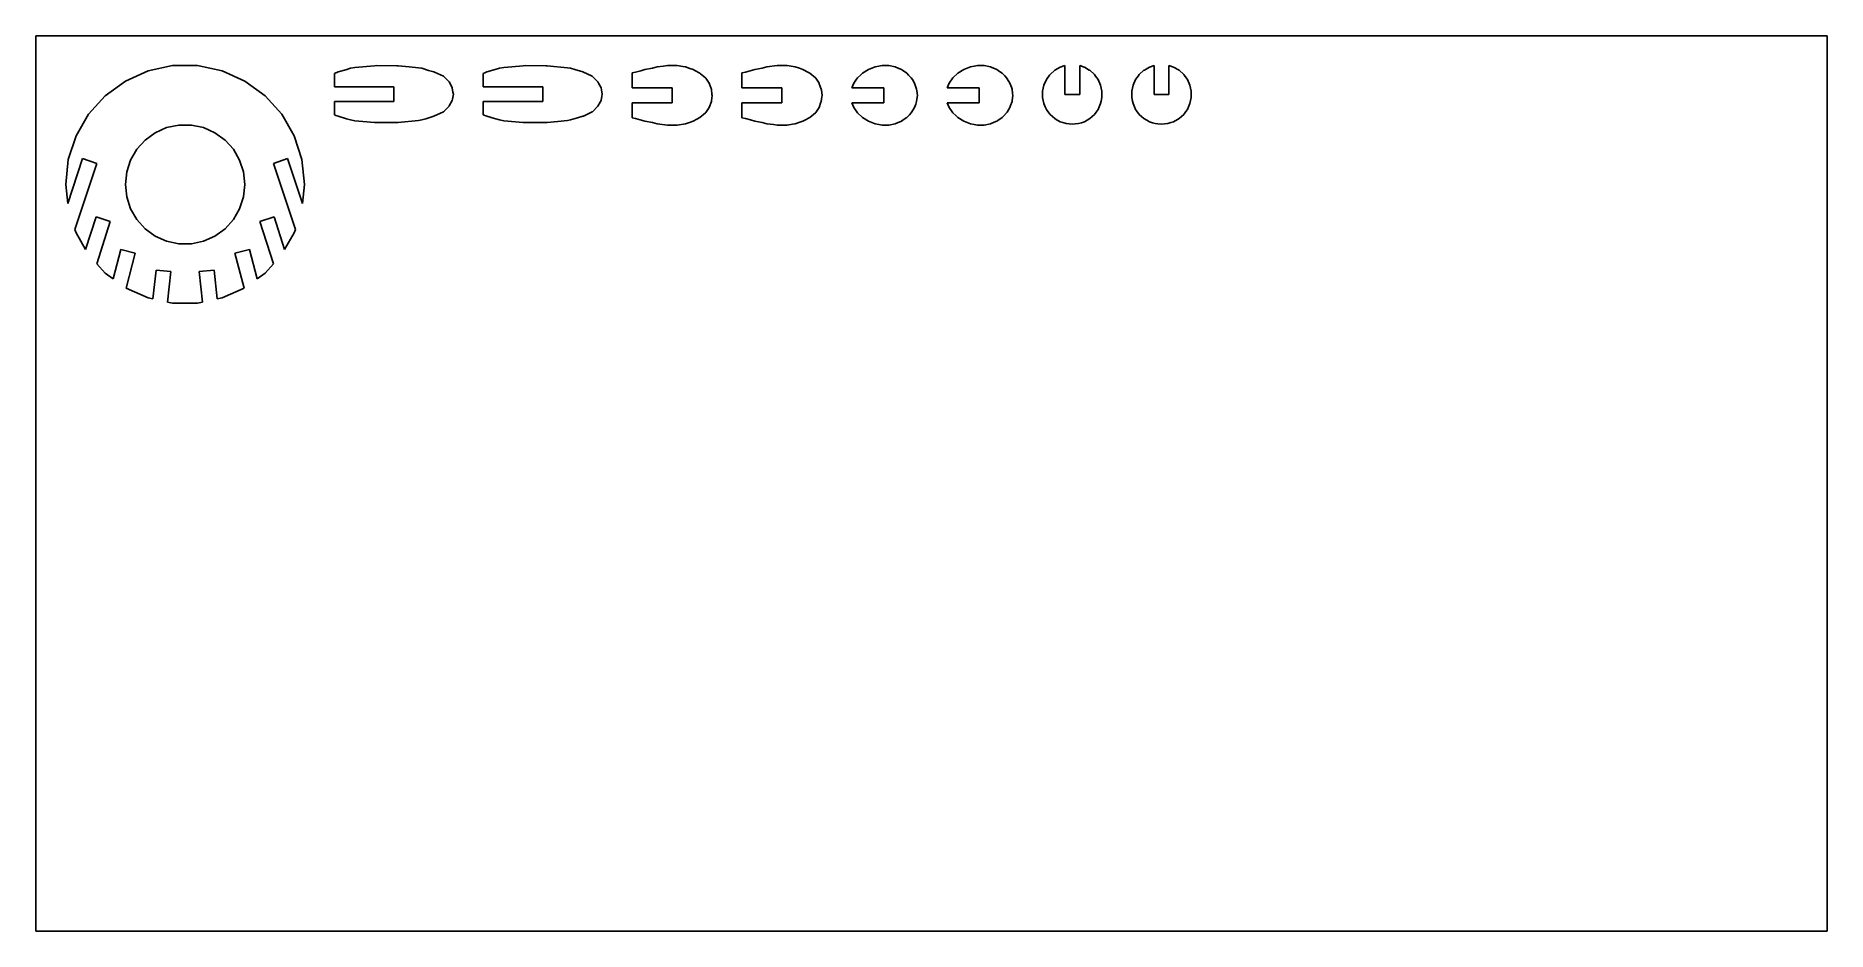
# Model space of a CAD drawing. Header units: metres. Extents: x 0 to 600, y 0 to 300.
import ezdxf

# ---------------------------------------------------------------- set-up
doc = ezdxf.new("R2010")
doc.units = ezdxf.units.M

msp = doc.modelspace()

# ---------------------------------------------------------------- linework, layer by layer
at = {"layer": 'C-1'}
for p, q in [((101.217281, 287.891876), (103.808112, 288.650902)), ((103.808112, 288.650902), (105.411642, 289.120682)), ((105.411642, 289.120682), (106.868491, 289.382231)), ((106.868491, 289.382231), (113.385528, 289.970992)), ((113.385528, 289.970992), (114.058094, 290)), ((114.058094, 290), (120.951951, 289.9908)), ((120.951951, 289.9908), (121.384986, 289.970992)), ((121.384986, 289.970992), (125.030709, 289.621694)), ((125.030709, 289.621694), (125.030709, 289.621694)), ((125.030709, 289.621694), (128.180271, 289.319932)), ((128.180271, 289.319932), (129.259409, 289.120682)), ((129.259409, 289.120682), (131.54693, 288.43145)), ((131.54693, 288.43145), (133.337743, 287.891876)), ((100, 287.346734), (101.217281, 287.891876)), ((100, 282.960427), (100, 287.346734)), ((119.926185, 282.960427), (100, 282.960427)), ((119.926185, 277.960427), (119.926185, 282.960427)), ((133.337743, 287.891876), (133.537288, 287.79997)), ((133.537288, 287.79997), (133.537288, 287.79997)), ((133.537288, 287.79997), (136.505658, 286.432809)), ((136.505658, 286.432809), (136.648447, 286.33828)), ((136.648447, 286.33828), (138.402014, 284.527791)), ((138.402014, 284.527791), (139.178574, 283.103131)), ((139.178574, 283.103131), (139.485775, 282.539544)), ((139.485775, 282.539544), (139.729088, 281.15961)), ((100, 273.574121), (100, 277.960427)), ((100, 277.960427), (119.926185, 277.960427)), ((138.402012, 276.393061), (136.681066, 274.616253)), ((138.464755, 276.508169), (138.402012, 276.393061)), ((139.485775, 278.38131), (138.464755, 276.508169)), ((138.464755, 276.508169), (138.464755, 276.508169)), ((139.558414, 278.793277), (139.485775, 278.38131)), ((139.852369, 280.460427), (139.558414, 278.793278)), ((139.558414, 278.793278), (139.558414, 278.793277)), ((139.729088, 281.15961), (139.852369, 280.460427)), ((100.505617, 273.347687), (100, 273.574121)), ((101.217281, 273.028979), (100.505617, 273.347687)), ((104.030138, 272.204907), (101.217281, 273.028979)), ((105.411642, 271.800173), (104.030138, 272.204907)), ((104.030138, 272.204907), (104.030138, 272.204907)), ((106.868491, 271.538624), (105.411642, 271.800173)), ((109.554468, 271.295968), (106.868491, 271.538624)), ((113.385528, 270.949862), (109.554468, 271.295968)), ((109.554468, 271.295968), (109.554468, 271.295968)), ((114.058094, 270.920855), (113.385528, 270.949862)), ((120.951951, 270.930055), (114.058094, 270.920855)), ((121.384986, 270.949862), (120.951951, 270.930055)), ((128.180271, 271.600922), (121.384986, 270.949862)), ((129.259409, 271.800173), (128.180271, 271.600922)), ((130.657338, 272.22137), (129.259409, 271.800173)), ((133.337743, 273.028979), (130.657338, 272.22137)), ((130.657338, 272.22137), (130.657338, 272.22137)), ((136.505658, 274.488045), (133.337743, 273.028979)), ((136.648447, 274.582575), (136.505658, 274.488045)), ((136.681066, 274.616253), (136.648447, 274.582575))]:
    msp.add_line(p, q, dxfattribs=at)
at = {"layer": 'C-2'}
for p, q in [((200.850508, 287.780436), (202.596953, 288.293151)), ((202.596953, 288.293151), (204.034005, 288.715035)), ((204.034005, 288.715035), (206.526183, 289.16339)), ((206.526183, 289.16339), (208.065035, 289.565346)), ((208.065035, 289.565346), (210.224411, 289.834624)), ((210.224411, 289.834624), (211.550576, 290)), ((210.224411, 289.834624), (210.224411, 289.834624)), ((211.550576, 290), (214.829792, 290)), ((214.829792, 290), (216.659629, 289.710766)), ((216.659629, 289.710766), (217.579625, 289.565346)), ((217.579625, 289.565346), (219.049759, 289.0786)), ((219.049759, 289.0786), (219.049759, 289.0786)), ((219.049759, 289.0786), (220.147845, 288.715035)), ((220.147845, 288.715035), (220.784589, 288.371012)), ((220.784589, 288.371012), (222.422206, 287.486229)), ((199.704739, 287.610775), (200.850508, 287.780436)), ((199.704739, 282.554781), (199.704739, 287.610775)), ((213.110363, 282.554781), (199.704739, 282.554781)), ((213.110363, 277.554781), (213.110363, 282.554781)), ((222.422206, 287.486229), (222.665042, 287.285672)), ((222.665042, 287.285672), (224.303311, 285.932633)), ((224.303311, 285.932633), (224.391693, 285.818796)), ((224.391693, 285.818796), (225.520085, 284.122147)), ((225.520085, 284.122147), (226.168069, 282.390904)), ((226.168069, 282.390904), (226.264263, 282.133898)), ((226.264263, 282.133898), (226.478385, 280.365356)), ((199.704739, 272.498787), (199.704739, 277.554781)), ((199.704739, 277.554781), (213.110363, 277.554781)), ((226.264263, 277.975664), (225.520084, 275.987413)), ((226.298435, 278.257905), (226.264263, 277.975664)), ((226.515988, 280.054781), (226.298435, 278.257905)), ((226.478385, 280.365356), (226.515988, 280.054781)), ((200.850508, 272.329126), (199.704739, 272.498787)), ((204.034005, 271.394526), (200.850508, 272.329126)), ((206.526183, 270.946172), (204.034005, 271.394526)), ((208.065035, 270.544216), (206.526183, 270.946172)), ((211.550576, 270.109562), (208.065035, 270.544216)), ((214.829792, 270.109562), (211.550576, 270.109562)), ((217.579625, 270.544216), (214.829792, 270.109562)), ((218.943698, 270.995846), (217.579625, 270.544216)), ((220.147845, 271.394526), (218.943698, 270.995846)), ((221.384613, 272.062735), (220.147845, 271.394526)), ((222.422206, 272.623332), (221.384613, 272.062736)), ((221.384613, 272.062736), (221.384613, 272.062735)), ((224.303311, 274.176929), (222.422206, 272.623332)), ((224.391693, 274.290766), (224.303311, 274.176929)), ((225.520084, 275.987413), (224.391693, 274.290766))]:
    msp.add_line(p, q, dxfattribs=at)
at = {"layer": 'C-3'}
for p, q in [((276.849705, 287.486229), (278.866886, 288.715035)), ((278.866886, 288.715035), (281.144693, 289.565346)), ((281.144693, 289.565346), (282.363182, 289.782503)), ((282.363182, 289.782503), (283.456948, 290)), ((283.456948, 290), (285.691598, 290)), ((285.691598, 290), (287.877417, 289.565346)), ((287.877417, 289.565346), (289.008303, 289.094307)), ((289.008303, 289.094307), (289.918873, 288.715035)), ((289.918873, 288.715035), (290.263218, 288.480984)), ((290.263218, 288.480984), (290.263218, 288.480984)), ((290.263218, 288.480984), (291.726744, 287.486229)), ((273.327236, 282.554781), (273.934628, 284.122148)), ((284.052142, 282.554781), (273.327236, 282.554781)), ((273.934628, 284.122148), (274.880331, 285.495534)), ((274.880331, 285.495534), (275.181314, 285.932633)), ((275.181314, 285.932633), (276.166481, 286.850015)), ((276.166481, 286.850015), (276.849705, 287.486229)), ((276.166481, 286.850015), (276.166481, 286.850015)), ((284.052142, 277.554781), (284.052142, 282.554781)), ((291.726744, 287.486229), (292.320699, 286.869107)), ((292.320699, 286.869107), (293.222017, 285.932633)), ((293.222017, 285.932633), (293.606785, 285.309166)), ((293.606785, 285.309166), (294.339345, 284.122148)), ((294.339345, 284.122148), (294.552186, 283.509326)), ((294.552186, 283.509326), (295.029887, 282.133898)), ((295.029887, 282.133898), (295.097397, 281.533003)), ((273.934628, 275.987414), (273.327236, 277.554781)), ((273.327236, 277.554781), (284.052142, 277.554781)), ((294.716789, 277.074176), (294.339345, 275.987414)), ((295.029887, 277.975664), (294.716789, 277.074177)), ((294.716789, 277.074177), (294.716789, 277.074176)), ((295.196341, 279.457233), (295.029887, 277.975664)), ((295.097397, 281.533003), (295.263474, 280.054781)), ((295.263474, 280.054781), (295.196341, 279.457233)), ((275.181314, 274.176929), (273.934628, 275.987414)), ((276.849705, 272.623333), (275.181314, 274.176929)), ((278.866886, 271.394526), (276.849705, 272.623333)), ((281.144693, 270.544216), (278.866886, 271.394526)), ((282.363182, 270.327059), (281.144693, 270.544216)), ((283.456948, 270.109562), (282.363182, 270.327059)), ((285.691598, 270.109562), (283.456948, 270.109562)), ((287.877417, 270.544216), (285.691598, 270.109562)), ((288.008808, 270.598943), (287.877417, 270.544216)), ((289.918872, 271.394526), (288.008807, 270.598943)), ((288.008807, 270.598943), (288.008808, 270.598943)), ((290.847378, 272.02563), (289.918872, 271.394526)), ((291.726744, 272.623333), (290.847378, 272.02563)), ((292.621158, 273.552633), (291.726744, 272.623333)), ((293.222017, 274.176929), (292.621158, 273.552633)), ((293.957233, 275.368251), (293.222017, 274.176929)), ((294.339345, 275.987414), (293.957233, 275.368251))]:
    msp.add_line(p, q, dxfattribs=at)
at = {"layer": 'C-4'}
for p, q in [((339.713483, 287.047561), (341.267079, 288.445962)), ((341.267079, 288.445962), (343.077565, 289.490899)), ((343.077565, 289.490899), (344.644931, 290)), ((344.644931, 290), (344.644931, 280.35847)), ((349.644931, 280.35847), (349.644931, 290)), ((349.644931, 290), (351.127826, 289.518336)), ((351.127826, 289.518336), (351.212298, 289.490899)), ((351.212298, 289.490899), (352.864406, 288.537371)), ((352.864406, 288.537371), (352.864406, 288.537371)), ((352.864406, 288.537371), (353.022784, 288.445962)), ((353.022784, 288.445962), (354.57638, 287.047561)), ((337.199712, 281.403408), (337.634367, 283.447616)), ((337.634367, 283.447616), (338.484677, 285.356814)), ((338.484677, 285.356814), (339.540096, 286.808994)), ((339.540096, 286.808994), (339.713483, 287.047561)), ((339.540096, 286.808994), (339.540096, 286.808994)), ((354.57638, 287.047561), (354.984208, 286.486419)), ((354.984208, 286.486419), (354.984208, 286.486419)), ((354.984208, 286.486419), (355.805186, 285.356814)), ((355.805186, 285.356814), (356.655496, 283.447616)), ((356.655496, 283.447616), (357.09015, 281.403408)), ((337.199712, 279.313531), (337.199712, 281.403408)), ((337.408773, 278.330306), (337.199712, 279.313531)), ((337.634367, 277.269323), (337.408773, 278.330306)), ((337.408773, 278.330306), (337.408773, 278.330306)), ((338.105994, 276.21038), (337.634367, 277.269323)), ((338.484677, 275.360124), (338.105994, 276.21038)), ((338.105994, 276.21038), (338.105994, 276.21038)), ((344.644931, 280.35847), (349.644931, 280.35847)), ((356.165146, 276.16834), (355.805186, 275.360124)), ((356.655496, 277.269323), (356.165146, 276.16834)), ((356.825415, 278.068461), (356.655496, 277.269323)), ((357.09015, 279.313531), (356.825415, 278.068461)), ((357.09015, 281.403408), (357.09015, 279.313531)), ((339.004042, 274.645516), (338.484677, 275.360124)), ((339.713483, 273.66938), (339.004042, 274.645516)), ((341.267079, 272.270979), (339.713483, 273.66938)), ((341.782761, 271.973348), (341.267079, 272.270979)), ((343.077565, 271.22604), (341.782761, 271.973348)), ((341.782761, 271.973348), (341.782761, 271.973348)), ((344.036297, 270.914632), (343.077565, 271.22604)), ((345.065815, 270.580232), (344.036297, 270.914632)), ((346.08549, 270.473095), (345.065815, 270.580232)), ((347.144931, 270.36178), (346.08549, 270.473095)), ((348.170392, 270.469525), (347.144931, 270.36178)), ((349.224048, 270.580232), (348.170392, 270.469525)), ((350.199486, 270.897066), (349.224048, 270.580232)), ((351.212298, 271.22604), (350.199486, 270.897066)), ((352.085893, 271.730243), (351.212298, 271.22604)), ((353.022784, 272.270979), (352.085893, 271.730243)), ((354.57638, 273.66938), (353.022784, 272.270979)), ((355.128335, 274.42883), (354.57638, 273.66938)), ((355.805186, 275.360124), (355.128335, 274.42883))]:
    msp.add_line(p, q, dxfattribs=at)
at = {"layer": 'C-5'}
for p, q in [((369.603921, 287.047561), (371.157517, 288.445962)), ((371.157517, 288.445962), (371.315895, 288.537371)), ((371.315895, 288.537371), (372.968003, 289.490899)), ((371.315895, 288.537371), (371.315895, 288.537371)), ((372.968003, 289.490899), (373.052475, 289.518336)), ((373.052475, 289.518336), (374.53537, 290)), ((374.53537, 290), (374.53537, 280.35847)), ((379.53537, 280.35847), (379.53537, 290)), ((379.53537, 290), (381.102736, 289.490899)), ((381.102736, 289.490899), (382.913222, 288.445962)), ((382.913222, 288.445962), (384.466818, 287.047561)), ((367.09015, 281.403408), (367.524805, 283.447616)), ((367.524805, 283.447616), (368.375115, 285.356814)), ((368.375115, 285.356814), (369.196093, 286.486419)), ((369.196093, 286.486419), (369.603921, 287.047561)), ((369.196093, 286.486419), (369.196093, 286.486419)), ((384.466818, 287.047561), (384.640205, 286.808994)), ((384.640205, 286.808994), (384.640205, 286.808994)), ((384.640205, 286.808994), (385.695624, 285.356814)), ((385.695624, 285.356814), (386.545934, 283.447616)), ((386.545934, 283.447616), (386.980589, 281.403408)), ((367.09015, 279.313531), (367.09015, 281.403408)), ((367.354886, 278.068461), (367.09015, 279.313531)), ((367.524805, 277.269323), (367.354886, 278.068461)), ((368.015155, 276.16834), (367.524805, 277.269323)), ((368.375115, 275.360124), (368.015155, 276.16834)), ((374.53537, 280.35847), (379.53537, 280.35847)), ((386.074307, 276.21038), (385.695624, 275.360124)), ((386.545934, 277.269323), (386.074307, 276.21038)), ((386.074307, 276.21038), (386.074307, 276.21038)), ((386.771528, 278.330306), (386.545934, 277.269323)), ((386.980589, 279.313531), (386.771528, 278.330306)), ((386.771528, 278.330306), (386.771528, 278.330306)), ((386.980589, 281.403408), (386.980589, 279.313531)), ((368.707842, 274.902317), (368.375115, 275.360124)), ((369.603921, 273.66938), (368.707842, 274.902318)), ((368.707842, 274.902318), (368.707842, 274.902317)), ((371.157517, 272.270979), (369.603921, 273.66938)), ((372.094408, 271.730243), (371.157517, 272.270979)), ((372.968003, 271.22604), (372.094408, 271.730243)), ((373.980815, 270.897066), (372.968003, 271.22604)), ((374.956253, 270.580232), (373.980815, 270.897066)), ((375.772737, 270.494445), (374.956253, 270.580232)), ((377.03537, 270.36178), (375.772737, 270.494445)), ((375.772737, 270.494445), (375.772737, 270.494445)), ((378.094811, 270.473095), (377.03537, 270.36178)), ((379.114486, 270.580232), (378.094811, 270.473095)), ((380.144004, 270.914632), (379.114486, 270.580232)), ((381.102736, 271.22604), (380.144004, 270.914632)), ((382.39754, 271.973348), (381.102736, 271.22604)), ((382.913222, 272.270979), (382.39754, 271.973348)), ((382.39754, 271.973348), (382.39754, 271.973348)), ((384.466818, 273.66938), (382.913222, 272.270979)), ((385.176259, 274.645516), (384.466818, 273.66938)), ((385.695624, 275.360124), (385.176259, 274.645516))]:
    msp.add_line(p, q, dxfattribs=at)
at = {"layer": 'C-6'}
for p, q in [((308.785943, 287.486229), (310.803124, 288.715035)), ((310.803124, 288.715035), (313.080931, 289.565346)), ((313.080931, 289.565346), (314.29942, 289.782503)), ((314.29942, 289.782503), (315.393186, 290)), ((315.393186, 290), (317.627836, 290)), ((317.627836, 290), (319.813655, 289.565346)), ((319.813655, 289.565346), (319.945046, 289.510619)), ((319.945046, 289.510619), (319.945045, 289.510619)), ((319.945045, 289.510619), (321.855111, 288.715035)), ((321.855111, 288.715035), (322.783616, 288.083932)), ((322.783616, 288.083932), (323.662982, 287.486229)), ((305.263474, 282.554781), (305.870866, 284.122148)), ((315.98838, 282.554781), (305.263474, 282.554781)), ((305.870866, 284.122148), (307.117552, 285.932633)), ((307.117552, 285.932633), (308.785943, 287.486229)), ((315.98838, 277.554781), (315.98838, 282.554781)), ((323.662982, 287.486229), (324.557396, 286.556929)), ((324.557396, 286.556929), (325.158255, 285.932633)), ((325.158255, 285.932633), (325.893471, 284.741311)), ((325.893471, 284.741311), (326.275583, 284.122148)), ((326.275583, 284.122148), (326.755837, 282.739369)), ((326.755837, 282.739369), (326.966125, 282.133898)), ((326.966125, 282.133898), (327.132579, 280.652329)), ((305.870866, 275.987414), (305.263474, 277.554781)), ((305.263474, 277.554781), (315.98838, 277.554781)), ((326.488424, 276.600236), (326.275583, 275.987414)), ((326.966125, 277.975664), (326.488424, 276.600236)), ((327.006763, 278.337375), (326.966125, 277.975664)), ((327.199712, 280.054781), (327.006762, 278.337376)), ((327.006762, 278.337376), (327.006763, 278.337375)), ((327.132579, 280.652329), (327.199712, 280.054781)), ((306.904758, 274.485957), (305.870866, 275.987414)), ((307.117552, 274.176929), (306.904758, 274.485957)), ((306.904758, 274.485957), (306.904758, 274.485957)), ((308.102719, 273.259547), (307.117552, 274.176929)), ((308.785943, 272.623333), (308.102719, 273.259547)), ((308.102719, 273.259547), (308.102719, 273.259547)), ((310.803124, 271.394526), (308.785943, 272.623333)), ((313.080931, 270.544216), (310.803124, 271.394526)), ((314.29942, 270.327059), (313.080931, 270.544216)), ((315.393186, 270.109562), (314.29942, 270.327059)), ((317.627836, 270.109562), (315.393186, 270.109562)), ((319.813655, 270.544216), (317.627836, 270.109562)), ((320.944541, 271.015254), (319.813655, 270.544216)), ((321.855111, 271.394526), (320.944541, 271.015254)), ((322.199456, 271.628578), (321.855111, 271.394526)), ((323.662982, 272.623333), (322.199456, 271.628578)), ((322.199456, 271.628578), (322.199456, 271.628578)), ((324.256937, 273.240455), (323.662982, 272.623333)), ((325.158255, 274.176929), (324.256937, 273.240455)), ((325.335342, 274.463875), (325.158255, 274.176929)), ((326.275583, 275.987414), (325.335342, 274.463876)), ((325.335342, 274.463876), (325.335342, 274.463875))]:
    msp.add_line(p, q, dxfattribs=at)
at = {"layer": 'C-7'}
for p, q in [((237.661756, 287.780436), (240.845254, 288.715035)), ((240.845254, 288.715035), (243.337431, 289.16339)), ((243.337431, 289.16339), (244.876283, 289.565346)), ((244.876283, 289.565346), (248.361824, 290)), ((248.361824, 290), (251.641041, 290)), ((251.641041, 290), (254.390874, 289.565346)), ((254.390874, 289.565346), (255.754947, 289.113716)), ((255.754947, 289.113716), (256.959094, 288.715035)), ((256.959094, 288.715035), (258.786229, 287.727859)), ((236.515988, 287.610775), (237.661756, 287.780436)), ((236.515988, 282.554781), (236.515988, 287.610775)), ((249.921612, 282.554781), (236.515988, 282.554781)), ((249.921612, 277.554781), (249.921612, 282.554781)), ((258.786229, 287.727859), (259.233454, 287.486229)), ((259.233454, 287.486229), (261.11456, 285.932633)), ((261.11456, 285.932633), (261.202942, 285.818796)), ((261.202942, 285.818796), (262.331333, 284.122148)), ((262.331333, 284.122148), (262.394828, 283.952506)), ((262.394828, 283.952506), (263.075512, 282.133898)), ((263.075512, 282.133898), (263.109684, 281.851657)), ((236.515988, 272.498787), (236.515988, 277.554781)), ((236.515988, 277.554781), (249.921612, 277.554781)), ((262.979317, 277.718658), (262.331333, 275.987415)), ((263.075512, 277.975664), (262.979317, 277.718658)), ((263.260385, 279.502626), (263.075512, 277.975664)), ((263.109684, 281.851657), (263.327236, 280.054781)), ((263.327236, 280.054781), (263.260385, 279.502626)), ((263.260385, 279.502626), (263.260385, 279.502626)), ((237.661756, 272.329126), (236.515988, 272.498787)), ((239.408202, 271.816411), (237.661756, 272.329126)), ((240.845254, 271.394526), (239.408202, 271.816411)), ((243.337431, 270.946172), (240.845254, 271.394526)), ((244.876283, 270.544216), (243.337431, 270.946172)), ((247.03566, 270.274937), (244.876283, 270.544216)), ((248.361824, 270.109562), (247.03566, 270.274937)), ((247.03566, 270.274937), (247.03566, 270.274937)), ((251.641041, 270.109562), (248.361824, 270.109562)), ((253.470878, 270.398796), (251.641041, 270.109562)), ((254.390873, 270.544216), (253.470878, 270.398796)), ((255.861008, 271.030962), (254.390873, 270.544216)), ((256.959094, 271.394526), (255.861008, 271.030962)), ((255.861008, 271.030962), (255.861008, 271.030962)), ((257.595838, 271.73855), (256.959094, 271.394526)), ((259.233453, 272.623332), (257.595838, 271.73855)), ((261.11456, 274.176929), (259.233453, 272.623332)), ((261.202942, 274.290766), (261.11456, 274.176929)), ((262.331333, 275.987415), (261.202942, 274.290766))]:
    msp.add_line(p, q, dxfattribs=at)
at = {"layer": 'C-8'}
for p, q in [((151.069651, 287.891876), (153.882508, 288.715948)), ((153.882508, 288.715948), (155.264011, 289.120682)), ((153.882508, 288.715948), (153.882508, 288.715948)), ((155.264011, 289.120682), (156.720861, 289.382231)), ((156.720861, 289.382231), (159.406838, 289.624887)), ((159.406838, 289.624887), (163.237897, 289.970992)), ((159.406838, 289.624887), (159.406838, 289.624887)), ((163.237897, 289.970992), (163.910463, 290)), ((163.910463, 290), (170.804321, 289.9908)), ((170.804321, 289.9908), (171.237356, 289.970992)), ((171.237356, 289.970992), (178.03264, 289.319932)), ((178.03264, 289.319932), (179.111779, 289.120682)), ((179.111779, 289.120682), (180.509707, 288.699484)), ((180.509707, 288.699484), (180.509707, 288.699484)), ((180.509707, 288.699484), (183.190113, 287.891876)), ((149.852369, 287.346734), (150.357986, 287.573167)), ((149.852369, 282.960427), (149.852369, 287.346734)), ((169.778554, 282.960427), (149.852369, 282.960427)), ((150.357986, 287.573167), (151.069651, 287.891876)), ((169.778554, 277.960427), (169.778554, 282.960427)), ((183.190113, 287.891876), (186.358028, 286.432809)), ((186.358028, 286.432809), (186.500817, 286.33828)), ((186.500817, 286.33828), (186.533436, 286.304602)), ((186.533436, 286.304602), (188.254382, 284.527794)), ((188.254382, 284.527794), (188.496125, 284.084296)), ((188.496125, 284.084296), (189.338144, 282.539544)), ((189.338144, 282.539544), (189.455979, 281.871249)), ((149.852369, 273.574121), (149.852369, 277.960427)), ((149.852369, 277.960427), (169.778554, 277.960427)), ((188.254383, 276.393064), (186.500816, 274.582575)), ((189.030944, 277.817725), (188.254383, 276.393064)), ((189.338144, 278.38131), (189.030944, 277.817725)), ((189.581458, 279.761244), (189.338144, 278.38131)), ((189.455979, 281.871249), (189.704739, 280.460427)), ((189.704739, 280.460427), (189.581458, 279.761244)), ((151.069651, 273.028979), (149.852369, 273.574121)), ((153.660482, 272.269953), (151.069651, 273.028979)), ((155.264011, 271.800173), (153.660482, 272.269953)), ((156.720861, 271.538624), (155.264011, 271.800173)), ((163.237897, 270.949862), (156.720861, 271.538624)), ((163.910463, 270.920855), (163.237897, 270.949862)), ((170.804321, 270.930055), (163.910463, 270.920855)), ((171.237356, 270.949863), (170.804321, 270.930055)), ((174.883079, 271.299161), (171.237356, 270.949863)), ((178.03264, 271.600922), (174.883079, 271.299161)), ((174.883079, 271.299161), (174.883079, 271.299161)), ((179.111779, 271.800173), (178.03264, 271.600922)), ((181.399299, 272.489405), (179.111779, 271.800173)), ((183.190113, 273.028979), (181.399299, 272.489405)), ((183.389658, 273.120884), (183.190113, 273.028979)), ((186.358028, 274.488045), (183.389657, 273.120885)), ((183.389657, 273.120885), (183.389658, 273.120884)), ((186.500816, 274.582575), (186.358028, 274.488045))]:
    msp.add_line(p, q, dxfattribs=at)
at = {"layer": 'sheet_boundary'}
for p, q in [((0, 300), (600, 300)), ((0, 0), (0, 300)), ((600, 300), (600, 0)), ((600, 0), (0, 0))]:
    msp.add_line(p, q, dxfattribs=at)
at = {"layer": 'Z-1'}
for p, q in [((30, 284.860142), (37.63932, 288.261383)), ((37.63932, 288.261383), (45.818861, 290)), ((45.818861, 290), (54.181139, 290)), ((54.181139, 290), (62.36068, 288.261383)), ((62.36068, 288.261383), (70, 284.860142)), ((23.234776, 279.944918), (30, 284.860142)), ((70, 284.860142), (76.765224, 279.944918)), ((17.63932, 273.730534), (23.234776, 279.944918)), ((76.765224, 279.944918), (82.36068, 273.730534)), ((13.458183, 266.48859), (17.63932, 273.730534)), ((47.909431, 270.109562), (43.81966, 269.240253)), ((52.090569, 270.109562), (47.909431, 270.109562)), ((56.18034, 269.240253), (52.090569, 270.109562)), ((82.36068, 273.730534), (86.541817, 266.48859)), ((10.874096, 258.535591), (13.458183, 266.48859)), ((36.617388, 265.082021), (33.81966, 261.974829)), ((40, 267.539633), (36.617388, 265.082021)), ((43.81966, 269.240253), (40, 267.539633)), ((60, 267.539633), (56.18034, 269.240253)), ((63.382612, 265.082021), (60, 267.539633)), ((66.18034, 261.974829), (63.382612, 265.082021)), ((86.541817, 266.48859), (89.125904, 258.535591)), ((10, 250.219124), (10.874096, 258.535591)), ((15.674375, 258.84052), (10.676768, 243.78011)), ((20.419917, 257.265772), (15.674375, 258.84052)), ((31.729092, 258.353857), (30.437048, 254.377357)), ((33.81966, 261.974829), (31.729092, 258.353857)), ((68.270908, 258.353857), (66.18034, 261.974829)), ((69.562952, 254.377357), (68.270908, 258.353857)), ((84.325625, 258.84052), (79.580083, 257.265772)), ((89.323232, 243.78011), (84.325625, 258.84052)), ((89.125904, 258.535591), (90, 250.219124)), ((13.074554, 235.130345), (20.419917, 257.265772)), ((30.437048, 254.377357), (30, 250.219124)), ((70, 250.219124), (69.562952, 254.377357)), ((79.580083, 257.265772), (86.925445, 235.130345)), ((10.676768, 243.78011), (10, 250.219124)), ((30, 250.219124), (30.437048, 246.06089)), ((30.437048, 246.06089), (31.729092, 242.084391)), ((68.270908, 242.084391), (69.562952, 246.06089)), ((69.562952, 246.06089), (70, 250.219124)), ((90, 250.219124), (89.323232, 243.78011)), ((31.729092, 242.084391), (33.81966, 238.463419)), ((66.18034, 238.463419), (68.270908, 242.084391)), ((13.458183, 233.949657), (13.074554, 235.130345)), ((20.178365, 239.299124), (16.687328, 228.356613)), ((24.941819, 237.779419), (20.178365, 239.299124)), ((20.423178, 223.615926), (24.941819, 237.779419)), ((33.81966, 238.463419), (36.617388, 235.356227)), ((36.617388, 235.356227), (40, 232.898615)), ((60, 232.898615), (63.382612, 235.356227)), ((63.382612, 235.356227), (66.18034, 238.463419)), ((79.821635, 239.299124), (75.058181, 237.779419)), ((75.058181, 237.779419), (79.576821, 223.615926)), ((83.312672, 228.356613), (79.821635, 239.299124)), ((86.925445, 235.130345), (86.541817, 233.949657)), ((16.687328, 228.356613), (13.458183, 233.949657)), ((28.466997, 228.452637), (25.907017, 218.551833)), ((33.3078, 227.200985), (28.466997, 228.452637)), ((40, 232.898615), (43.81966, 231.197994)), ((43.81966, 231.197994), (47.909431, 230.328686)), ((47.909431, 230.328686), (52.090569, 230.328686)), ((52.090569, 230.328686), (56.18034, 231.197994)), ((56.18034, 231.197994), (60, 232.898615)), ((71.533003, 228.452637), (66.6922, 227.200985)), ((74.092983, 218.551833), (71.533003, 228.452637)), ((86.541817, 233.949657), (83.312672, 228.356613)), ((23.234776, 220.49333), (20.423178, 223.615926)), ((30.27132, 215.457307), (33.3078, 227.200985)), ((66.6922, 227.200985), (69.72868, 215.457307)), ((79.576821, 223.615926), (76.765224, 220.49333)), ((25.907017, 218.551833), (23.234776, 220.49333)), ((40.264574, 221.527224), (39.215265, 211.841887)), ((45.235486, 220.988676), (40.264574, 221.527224)), ((44.131315, 210.796947), (45.235486, 220.988676)), ((59.735426, 221.527224), (54.764514, 220.988676)), ((54.764514, 220.988676), (55.868685, 210.796947)), ((60.784735, 211.841887), (59.735426, 221.527224)), ((76.765224, 220.49333), (74.092983, 218.551833)), ((37.63932, 212.176865), (30.27132, 215.457307)), ((39.215265, 211.841887), (37.63932, 212.176865)), ((45.818861, 210.438248), (44.131315, 210.796947)), ((54.181139, 210.438248), (45.818861, 210.438248)), ((55.868685, 210.796947), (54.181139, 210.438248)), ((62.36068, 212.176865), (60.784735, 211.841887)), ((69.72868, 215.457307), (62.36068, 212.176865))]:
    msp.add_line(p, q, dxfattribs=at)

doc.saveas('drawing.dxf')
